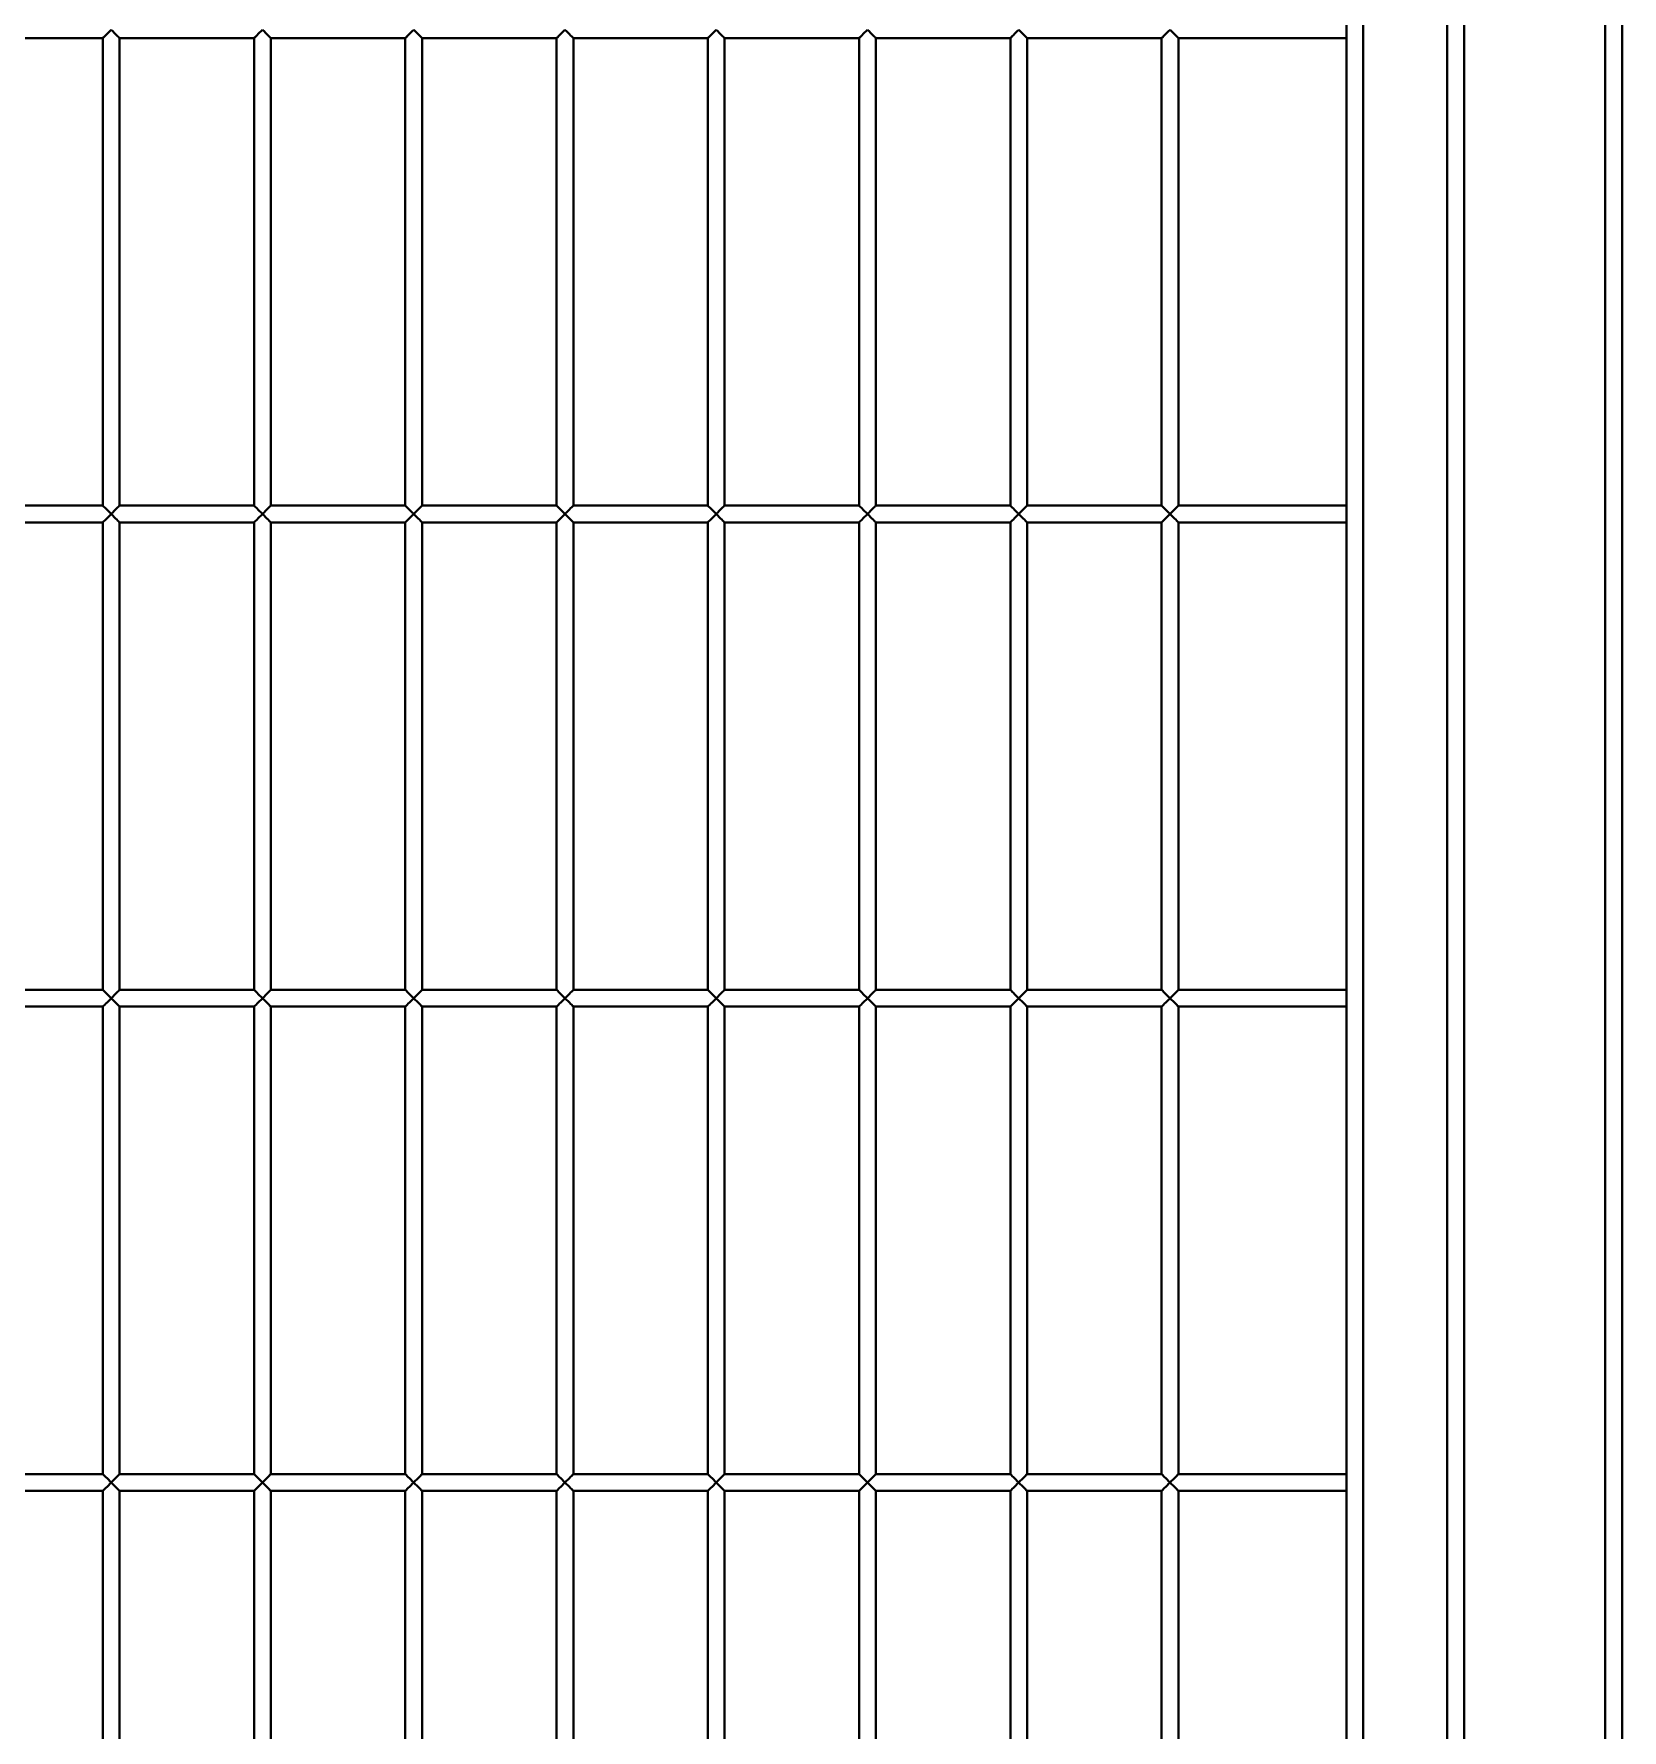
# Model space of a CAD drawing. Header units: millimetres. Extents: x 0 to 420, y 0 to 297.
# Drawn here: x 266.87 to 276.32, y 225.83 to 235.92 of the extents above; entities that cross this region are included whole.
import ezdxf

# ---------------------------------------------------------------- set-up
doc = ezdxf.new("R2010")
doc.units = ezdxf.units.MM

msp = doc.modelspace()

# ---------------------------------------------------------------- linework, layer by layer
at = {"color": 7, "linetype": 'Continuous', "lineweight": 40}
for p, q in [((276.2225, 215.8453), (276.2225, 255.8453)), ((276.3225, 255.8453), (276.3225, 215.8453)), ((275.3825, 253.8453), (275.3825, 217.8453)), ((275.2825, 217.9453), (275.2825, 253.7453)), ((274.7825, 253.2453), (274.7825, 218.4453)), ((274.6825, 218.5453), (274.6825, 253.1453)), ((266.4825, 235.8953), (267.2825, 235.8953)), ((267.2825, 235.8953), (267.2825, 233.1153)), ((267.3825, 233.1153), (267.3825, 235.8953)), ((267.3825, 235.8953), (268.1825, 235.8953)), ((268.1825, 235.8953), (268.1825, 233.1153)), ((268.2825, 233.1153), (268.2825, 235.8953)), ((268.2825, 235.8953), (269.0825, 235.8953)), ((269.0825, 235.8953), (269.0825, 233.1153)), ((269.1825, 233.1153), (269.1825, 235.8953)), ((269.1825, 235.8953), (269.9825, 235.8953)), ((269.9825, 235.8953), (269.9825, 233.1153)), ((270.0825, 233.1153), (270.0825, 235.8953)), ((270.0825, 235.8953), (270.8825, 235.8953)), ((270.8825, 235.8953), (270.8825, 233.1153)), ((270.9825, 233.1153), (270.9825, 235.8953)), ((270.9825, 235.8953), (271.7825, 235.8953)), ((271.7825, 235.8953), (271.7825, 233.1153)), ((271.8825, 233.1153), (271.8825, 235.8953)), ((271.8825, 235.8953), (272.6825, 235.8953)), ((272.6825, 235.8953), (272.6825, 233.1153)), ((272.7825, 233.1153), (272.7825, 235.8953)), ((272.7825, 235.8953), (273.5825, 235.8953)), ((273.5825, 235.8953), (273.5825, 233.1153)), ((273.6825, 235.8953), (274.6825, 235.8953)), ((273.6825, 233.1153), (273.6825, 235.8953)), ((267.2825, 233.1153), (266.4825, 233.1153)), ((268.1825, 233.1153), (267.3825, 233.1153)), ((269.0825, 233.1153), (268.2825, 233.1153)), ((269.9825, 233.1153), (269.1825, 233.1153)), ((270.8825, 233.1153), (270.0825, 233.1153)), ((271.7825, 233.1153), (270.9825, 233.1153)), ((272.6825, 233.1153), (271.8825, 233.1153)), ((273.5825, 233.1153), (272.7825, 233.1153)), ((274.6825, 233.1153), (273.6825, 233.1153)), ((266.4825, 233.0153), (267.2825, 233.0153)), ((267.2825, 233.0153), (267.2825, 230.2353)), ((267.3825, 230.2353), (267.3825, 233.0153)), ((267.3825, 233.0153), (268.1825, 233.0153)), ((268.1825, 233.0153), (268.1825, 230.2353)), ((268.2825, 230.2353), (268.2825, 233.0153)), ((268.2825, 233.0153), (269.0825, 233.0153)), ((269.0825, 233.0153), (269.0825, 230.2353)), ((269.1825, 230.2353), (269.1825, 233.0153)), ((269.1825, 233.0153), (269.9825, 233.0153)), ((269.9825, 233.0153), (269.9825, 230.2353)), ((270.0825, 230.2353), (270.0825, 233.0153)), ((270.0825, 233.0153), (270.8825, 233.0153)), ((270.8825, 233.0153), (270.8825, 230.2353)), ((270.9825, 230.2353), (270.9825, 233.0153)), ((270.9825, 233.0153), (271.7825, 233.0153)), ((271.7825, 233.0153), (271.7825, 230.2353)), ((271.8825, 230.2353), (271.8825, 233.0153)), ((271.8825, 233.0153), (272.6825, 233.0153)), ((272.6825, 233.0153), (272.6825, 230.2353)), ((272.7825, 230.2353), (272.7825, 233.0153)), ((272.7825, 233.0153), (273.5825, 233.0153)), ((273.5825, 233.0153), (273.5825, 230.2353)), ((273.6825, 233.0153), (274.6825, 233.0153)), ((273.6825, 230.2353), (273.6825, 233.0153)), ((267.2825, 230.2353), (266.4825, 230.2353)), ((268.1825, 230.2353), (267.3825, 230.2353)), ((269.0825, 230.2353), (268.2825, 230.2353)), ((269.9825, 230.2353), (269.1825, 230.2353)), ((270.8825, 230.2353), (270.0825, 230.2353)), ((271.7825, 230.2353), (270.9825, 230.2353)), ((272.6825, 230.2353), (271.8825, 230.2353)), ((273.5825, 230.2353), (272.7825, 230.2353)), ((274.6825, 230.2353), (273.6825, 230.2353)), ((266.4825, 230.1353), (267.2825, 230.1353)), ((267.2825, 230.1353), (267.2825, 227.3553)), ((267.3825, 227.3553), (267.3825, 230.1353)), ((267.3825, 230.1353), (268.1825, 230.1353)), ((268.1825, 230.1353), (268.1825, 227.3553)), ((268.2825, 227.3553), (268.2825, 230.1353)), ((268.2825, 230.1353), (269.0825, 230.1353)), ((269.0825, 230.1353), (269.0825, 227.3553)), ((269.1825, 227.3553), (269.1825, 230.1353)), ((269.1825, 230.1353), (269.9825, 230.1353)), ((269.9825, 230.1353), (269.9825, 227.3553)), ((270.0825, 227.3553), (270.0825, 230.1353)), ((270.0825, 230.1353), (270.8825, 230.1353)), ((270.8825, 230.1353), (270.8825, 227.3553)), ((270.9825, 227.3553), (270.9825, 230.1353)), ((270.9825, 230.1353), (271.7825, 230.1353)), ((271.7825, 230.1353), (271.7825, 227.3553)), ((271.8825, 227.3553), (271.8825, 230.1353)), ((271.8825, 230.1353), (272.6825, 230.1353)), ((272.6825, 230.1353), (272.6825, 227.3553)), ((272.7825, 227.3553), (272.7825, 230.1353)), ((272.7825, 230.1353), (273.5825, 230.1353)), ((273.5825, 230.1353), (273.5825, 227.3553)), ((273.6825, 230.1353), (274.6825, 230.1353)), ((273.6825, 227.3553), (273.6825, 230.1353)), ((267.2825, 227.3553), (266.4825, 227.3553)), ((268.1825, 227.3553), (267.3825, 227.3553)), ((269.0825, 227.3553), (268.2825, 227.3553)), ((269.9825, 227.3553), (269.1825, 227.3553)), ((270.8825, 227.3553), (270.0825, 227.3553)), ((271.7825, 227.3553), (270.9825, 227.3553)), ((272.6825, 227.3553), (271.8825, 227.3553)), ((273.5825, 227.3553), (272.7825, 227.3553)), ((274.6825, 227.3553), (273.6825, 227.3553)), ((266.4825, 227.2553), (267.2825, 227.2553)), ((267.2825, 227.2553), (267.2825, 224.4753)), ((267.3825, 224.4753), (267.3825, 227.2553)), ((267.3825, 227.2553), (268.1825, 227.2553)), ((268.1825, 227.2553), (268.1825, 224.4753)), ((268.2825, 224.4753), (268.2825, 227.2553)), ((268.2825, 227.2553), (269.0825, 227.2553)), ((269.0825, 227.2553), (269.0825, 224.4753)), ((269.1825, 224.4753), (269.1825, 227.2553)), ((269.1825, 227.2553), (269.9825, 227.2553)), ((269.9825, 227.2553), (269.9825, 224.4753)), ((270.0825, 224.4753), (270.0825, 227.2553)), ((270.0825, 227.2553), (270.8825, 227.2553)), ((270.8825, 227.2553), (270.8825, 224.4753)), ((270.9825, 224.4753), (270.9825, 227.2553)), ((270.9825, 227.2553), (271.7825, 227.2553)), ((271.7825, 227.2553), (271.7825, 224.4753)), ((271.8825, 224.4753), (271.8825, 227.2553)), ((271.8825, 227.2553), (272.6825, 227.2553)), ((272.6825, 227.2553), (272.6825, 224.4753)), ((272.7825, 224.4753), (272.7825, 227.2553)), ((272.7825, 227.2553), (273.5825, 227.2553)), ((273.5825, 227.2553), (273.5825, 224.4753)), ((273.6825, 227.2553), (274.6825, 227.2553)), ((273.6825, 224.4753), (273.6825, 227.2553))]:
    msp.add_line(p, q, dxfattribs=at)
at = {"color": 7, "linetype": 'Continuous', "lineweight": 40, "flags": 128}
for points in [[(267.3325, 235.9453), (267.3238, 235.9367), (267.3154, 235.9282), (267.3075, 235.9203), (267.3003, 235.9132), (267.2942, 235.907), (267.2892, 235.902), (267.2855, 235.8984), (267.2832, 235.8961), (267.2825, 235.8953)], [(267.3825, 235.8953), (267.3823, 235.8955), (267.3806, 235.8972), (267.3772, 235.9006), (267.3724, 235.9054), (267.3662, 235.9117), (267.3588, 235.919), (267.3505, 235.9273), (267.3417, 235.9361), (267.3325, 235.9453)], [(268.2325, 235.9453), (268.2238, 235.9367), (268.2154, 235.9282), (268.2075, 235.9203), (268.2003, 235.9132), (268.1942, 235.907), (268.1892, 235.902), (268.1855, 235.8984), (268.1832, 235.8961), (268.1825, 235.8953)], [(268.2825, 235.8953), (268.2823, 235.8955), (268.2806, 235.8972), (268.2772, 235.9006), (268.2724, 235.9054), (268.2662, 235.9117), (268.2588, 235.919), (268.2505, 235.9273), (268.2417, 235.9361), (268.2325, 235.9453)], [(269.1325, 235.9453), (269.1238, 235.9367), (269.1154, 235.9282), (269.1075, 235.9203), (269.1003, 235.9132), (269.0942, 235.907), (269.0892, 235.902), (269.0855, 235.8984), (269.0832, 235.8961), (269.0825, 235.8953)], [(269.1825, 235.8953), (269.1823, 235.8955), (269.1806, 235.8972), (269.1772, 235.9006), (269.1724, 235.9054), (269.1662, 235.9117), (269.1588, 235.919), (269.1505, 235.9273), (269.1417, 235.9361), (269.1325, 235.9453)], [(270.0325, 235.9453), (270.0238, 235.9367), (270.0154, 235.9282), (270.0075, 235.9203), (270.0003, 235.9132), (269.9942, 235.907), (269.9892, 235.902), (269.9855, 235.8984), (269.9832, 235.8961), (269.9825, 235.8953)], [(270.0825, 235.8953), (270.0823, 235.8955), (270.0806, 235.8972), (270.0772, 235.9006), (270.0724, 235.9054), (270.0662, 235.9117), (270.0588, 235.919), (270.0505, 235.9273), (270.0417, 235.9361), (270.0325, 235.9453)], [(270.9325, 235.9453), (270.9238, 235.9367), (270.9154, 235.9282), (270.9075, 235.9203), (270.9003, 235.9132), (270.8942, 235.907), (270.8892, 235.902), (270.8855, 235.8984), (270.8832, 235.8961), (270.8825, 235.8953)], [(270.9825, 235.8953), (270.9823, 235.8955), (270.9806, 235.8972), (270.9772, 235.9006), (270.9724, 235.9054), (270.9662, 235.9117), (270.9588, 235.919), (270.9505, 235.9273), (270.9417, 235.9361), (270.9325, 235.9453)], [(271.8325, 235.9453), (271.8238, 235.9367), (271.8154, 235.9282), (271.8075, 235.9203), (271.8003, 235.9132), (271.7942, 235.907), (271.7892, 235.902), (271.7855, 235.8984), (271.7832, 235.8961), (271.7825, 235.8953)], [(271.8825, 235.8953), (271.8823, 235.8955), (271.8806, 235.8972), (271.8772, 235.9006), (271.8724, 235.9054), (271.8662, 235.9117), (271.8588, 235.919), (271.8505, 235.9273), (271.8417, 235.9361), (271.8325, 235.9453)], [(272.7325, 235.9453), (272.7238, 235.9367), (272.7154, 235.9282), (272.7075, 235.9203), (272.7003, 235.9132), (272.6942, 235.907), (272.6892, 235.902), (272.6855, 235.8984), (272.6832, 235.8961), (272.6825, 235.8953)], [(272.7825, 235.8953), (272.7823, 235.8955), (272.7806, 235.8972), (272.7772, 235.9006), (272.7724, 235.9054), (272.7662, 235.9117), (272.7588, 235.919), (272.7505, 235.9273), (272.7417, 235.9361), (272.7325, 235.9453)], [(273.6325, 235.9453), (273.6238, 235.9367), (273.6154, 235.9282), (273.6075, 235.9203), (273.6003, 235.9132), (273.5942, 235.907), (273.5892, 235.902), (273.5855, 235.8984), (273.5832, 235.8961), (273.5825, 235.8953)], [(273.6825, 235.8953), (273.6823, 235.8955), (273.6806, 235.8972), (273.6772, 235.9006), (273.6724, 235.9054), (273.6662, 235.9117), (273.6588, 235.919), (273.6505, 235.9273), (273.6417, 235.9361), (273.6325, 235.9453)], [(267.2825, 233.1153), (267.2832, 233.1146), (267.2855, 233.1123), (267.2892, 233.1086), (267.2942, 233.1036), (267.3003, 233.0975), (267.3075, 233.0903), (267.3154, 233.0824), (267.3238, 233.074), (267.3325, 233.0653)], [(267.3325, 233.0653), (267.3238, 233.0567), (267.3154, 233.0482), (267.3075, 233.0403), (267.3003, 233.0332), (267.2942, 233.027), (267.2892, 233.022), (267.2855, 233.0184), (267.2832, 233.0161), (267.2825, 233.0153)], [(267.3325, 233.0653), (267.3417, 233.0745), (267.3505, 233.0834), (267.3588, 233.0917), (267.3662, 233.099), (267.3724, 233.1052), (267.3772, 233.1101), (267.3806, 233.1134), (267.3823, 233.1151), (267.3825, 233.1153)], [(267.3825, 233.0153), (267.3823, 233.0155), (267.3806, 233.0172), (267.3772, 233.0206), (267.3724, 233.0254), (267.3662, 233.0317), (267.3588, 233.039), (267.3505, 233.0473), (267.3417, 233.0561), (267.3325, 233.0653)], [(268.1825, 233.1153), (268.1832, 233.1146), (268.1855, 233.1123), (268.1892, 233.1086), (268.1942, 233.1036), (268.2003, 233.0975), (268.2075, 233.0903), (268.2154, 233.0824), (268.2238, 233.074), (268.2325, 233.0653)], [(268.2325, 233.0653), (268.2238, 233.0567), (268.2154, 233.0482), (268.2075, 233.0403), (268.2003, 233.0332), (268.1942, 233.027), (268.1892, 233.022), (268.1855, 233.0184), (268.1832, 233.0161), (268.1825, 233.0153)], [(268.2325, 233.0653), (268.2417, 233.0745), (268.2505, 233.0834), (268.2588, 233.0917), (268.2662, 233.099), (268.2724, 233.1052), (268.2772, 233.1101), (268.2806, 233.1134), (268.2823, 233.1151), (268.2825, 233.1153)], [(268.2825, 233.0153), (268.2823, 233.0155), (268.2806, 233.0172), (268.2772, 233.0206), (268.2724, 233.0254), (268.2662, 233.0317), (268.2588, 233.039), (268.2505, 233.0473), (268.2417, 233.0561), (268.2325, 233.0653)], [(269.0825, 233.1153), (269.0832, 233.1146), (269.0855, 233.1123), (269.0892, 233.1086), (269.0942, 233.1036), (269.1003, 233.0975), (269.1075, 233.0903), (269.1154, 233.0824), (269.1238, 233.074), (269.1325, 233.0653)], [(269.1325, 233.0653), (269.1238, 233.0567), (269.1154, 233.0482), (269.1075, 233.0403), (269.1003, 233.0332), (269.0942, 233.027), (269.0892, 233.022), (269.0855, 233.0184), (269.0832, 233.0161), (269.0825, 233.0153)], [(269.1325, 233.0653), (269.1417, 233.0745), (269.1505, 233.0834), (269.1588, 233.0917), (269.1662, 233.099), (269.1724, 233.1052), (269.1772, 233.1101), (269.1806, 233.1134), (269.1823, 233.1151), (269.1825, 233.1153)], [(269.1825, 233.0153), (269.1823, 233.0155), (269.1806, 233.0172), (269.1772, 233.0206), (269.1724, 233.0254), (269.1662, 233.0317), (269.1588, 233.039), (269.1505, 233.0473), (269.1417, 233.0561), (269.1325, 233.0653)], [(269.9825, 233.1153), (269.9832, 233.1146), (269.9855, 233.1123), (269.9892, 233.1086), (269.9942, 233.1036), (270.0003, 233.0975), (270.0075, 233.0903), (270.0154, 233.0824), (270.0238, 233.074), (270.0325, 233.0653)], [(270.0325, 233.0653), (270.0238, 233.0567), (270.0154, 233.0482), (270.0075, 233.0403), (270.0003, 233.0332), (269.9942, 233.027), (269.9892, 233.022), (269.9855, 233.0184), (269.9832, 233.0161), (269.9825, 233.0153)], [(270.0325, 233.0653), (270.0417, 233.0745), (270.0505, 233.0834), (270.0588, 233.0917), (270.0662, 233.099), (270.0724, 233.1052), (270.0772, 233.1101), (270.0806, 233.1134), (270.0823, 233.1151), (270.0825, 233.1153)], [(270.0825, 233.0153), (270.0823, 233.0155), (270.0806, 233.0172), (270.0772, 233.0206), (270.0724, 233.0254), (270.0662, 233.0317), (270.0588, 233.039), (270.0505, 233.0473), (270.0417, 233.0561), (270.0325, 233.0653)], [(270.8825, 233.1153), (270.8832, 233.1146), (270.8855, 233.1123), (270.8892, 233.1086), (270.8942, 233.1036), (270.9003, 233.0975), (270.9075, 233.0903), (270.9154, 233.0824), (270.9238, 233.074), (270.9325, 233.0653)], [(270.9325, 233.0653), (270.9238, 233.0567), (270.9154, 233.0482), (270.9075, 233.0403), (270.9003, 233.0332), (270.8942, 233.027), (270.8892, 233.022), (270.8855, 233.0184), (270.8832, 233.0161), (270.8825, 233.0153)], [(270.9325, 233.0653), (270.9417, 233.0745), (270.9505, 233.0834), (270.9588, 233.0917), (270.9662, 233.099), (270.9724, 233.1052), (270.9772, 233.1101), (270.9806, 233.1134), (270.9823, 233.1151), (270.9825, 233.1153)], [(270.9825, 233.0153), (270.9823, 233.0155), (270.9806, 233.0172), (270.9772, 233.0206), (270.9724, 233.0254), (270.9662, 233.0317), (270.9588, 233.039), (270.9505, 233.0473), (270.9417, 233.0561), (270.9325, 233.0653)], [(271.7825, 233.1153), (271.7832, 233.1146), (271.7855, 233.1123), (271.7892, 233.1086), (271.7942, 233.1036), (271.8003, 233.0975), (271.8075, 233.0903), (271.8154, 233.0824), (271.8238, 233.074), (271.8325, 233.0653)], [(271.8325, 233.0653), (271.8238, 233.0567), (271.8154, 233.0482), (271.8075, 233.0403), (271.8003, 233.0332), (271.7942, 233.027), (271.7892, 233.022), (271.7855, 233.0184), (271.7832, 233.0161), (271.7825, 233.0153)], [(271.8325, 233.0653), (271.8417, 233.0745), (271.8505, 233.0834), (271.8588, 233.0917), (271.8662, 233.099), (271.8724, 233.1052), (271.8772, 233.1101), (271.8806, 233.1134), (271.8823, 233.1151), (271.8825, 233.1153)], [(271.8825, 233.0153), (271.8823, 233.0155), (271.8806, 233.0172), (271.8772, 233.0206), (271.8724, 233.0254), (271.8662, 233.0317), (271.8588, 233.039), (271.8505, 233.0473), (271.8417, 233.0561), (271.8325, 233.0653)], [(272.6825, 233.1153), (272.6832, 233.1146), (272.6855, 233.1123), (272.6892, 233.1086), (272.6942, 233.1036), (272.7003, 233.0975), (272.7075, 233.0903), (272.7154, 233.0824), (272.7238, 233.074), (272.7325, 233.0653)], [(272.7325, 233.0653), (272.7238, 233.0567), (272.7154, 233.0482), (272.7075, 233.0403), (272.7003, 233.0332), (272.6942, 233.027), (272.6892, 233.022), (272.6855, 233.0184), (272.6832, 233.0161), (272.6825, 233.0153)], [(272.7325, 233.0653), (272.7417, 233.0745), (272.7505, 233.0834), (272.7588, 233.0917), (272.7662, 233.099), (272.7724, 233.1052), (272.7772, 233.1101), (272.7806, 233.1134), (272.7823, 233.1151), (272.7825, 233.1153)], [(272.7825, 233.0153), (272.7823, 233.0155), (272.7806, 233.0172), (272.7772, 233.0206), (272.7724, 233.0254), (272.7662, 233.0317), (272.7588, 233.039), (272.7505, 233.0473), (272.7417, 233.0561), (272.7325, 233.0653)], [(273.5825, 233.1153), (273.5832, 233.1146), (273.5855, 233.1123), (273.5892, 233.1086), (273.5942, 233.1036), (273.6003, 233.0975), (273.6075, 233.0903), (273.6154, 233.0824), (273.6238, 233.074), (273.6325, 233.0653)], [(273.6325, 233.0653), (273.6238, 233.0567), (273.6154, 233.0482), (273.6075, 233.0403), (273.6003, 233.0332), (273.5942, 233.027), (273.5892, 233.022), (273.5855, 233.0184), (273.5832, 233.0161), (273.5825, 233.0153)], [(273.6325, 233.0653), (273.6417, 233.0745), (273.6505, 233.0834), (273.6588, 233.0917), (273.6662, 233.099), (273.6724, 233.1052), (273.6772, 233.1101), (273.6806, 233.1134), (273.6823, 233.1151), (273.6825, 233.1153)], [(273.6825, 233.0153), (273.6823, 233.0155), (273.6806, 233.0172), (273.6772, 233.0206), (273.6724, 233.0254), (273.6662, 233.0317), (273.6588, 233.039), (273.6505, 233.0473), (273.6417, 233.0561), (273.6325, 233.0653)], [(267.2825, 230.2353), (267.2832, 230.2346), (267.2855, 230.2323), (267.2892, 230.2286), (267.2942, 230.2236), (267.3003, 230.2175), (267.3075, 230.2103), (267.3154, 230.2024), (267.3238, 230.194), (267.3325, 230.1853)], [(267.3325, 230.1853), (267.3417, 230.1945), (267.3505, 230.2034), (267.3588, 230.2117), (267.3662, 230.219), (267.3724, 230.2252), (267.3772, 230.2301), (267.3806, 230.2334), (267.3823, 230.2351), (267.3825, 230.2353)], [(268.1825, 230.2353), (268.1832, 230.2346), (268.1855, 230.2323), (268.1892, 230.2286), (268.1942, 230.2236), (268.2003, 230.2175), (268.2075, 230.2103), (268.2154, 230.2024), (268.2238, 230.194), (268.2325, 230.1853)], [(268.2325, 230.1853), (268.2417, 230.1945), (268.2505, 230.2034), (268.2588, 230.2117), (268.2662, 230.219), (268.2724, 230.2252), (268.2772, 230.2301), (268.2806, 230.2334), (268.2823, 230.2351), (268.2825, 230.2353)], [(269.0825, 230.2353), (269.0832, 230.2346), (269.0855, 230.2323), (269.0892, 230.2286), (269.0942, 230.2236), (269.1003, 230.2175), (269.1075, 230.2103), (269.1154, 230.2024), (269.1238, 230.194), (269.1325, 230.1853)], [(269.1325, 230.1853), (269.1417, 230.1945), (269.1505, 230.2034), (269.1588, 230.2117), (269.1662, 230.219), (269.1724, 230.2252), (269.1772, 230.2301), (269.1806, 230.2334), (269.1823, 230.2351), (269.1825, 230.2353)], [(269.9825, 230.2353), (269.9832, 230.2346), (269.9855, 230.2323), (269.9892, 230.2286), (269.9942, 230.2236), (270.0003, 230.2175), (270.0075, 230.2103), (270.0154, 230.2024), (270.0238, 230.194), (270.0325, 230.1853)], [(270.0325, 230.1853), (270.0417, 230.1945), (270.0505, 230.2034), (270.0588, 230.2117), (270.0662, 230.219), (270.0724, 230.2252), (270.0772, 230.2301), (270.0806, 230.2334), (270.0823, 230.2351), (270.0825, 230.2353)], [(270.8825, 230.2353), (270.8832, 230.2346), (270.8855, 230.2323), (270.8892, 230.2286), (270.8942, 230.2236), (270.9003, 230.2175), (270.9075, 230.2103), (270.9154, 230.2024), (270.9238, 230.194), (270.9325, 230.1853)], [(270.9325, 230.1853), (270.9417, 230.1945), (270.9505, 230.2034), (270.9588, 230.2117), (270.9662, 230.219), (270.9724, 230.2252), (270.9772, 230.2301), (270.9806, 230.2334), (270.9823, 230.2351), (270.9825, 230.2353)], [(271.7825, 230.2353), (271.7832, 230.2346), (271.7855, 230.2323), (271.7892, 230.2286), (271.7942, 230.2236), (271.8003, 230.2175), (271.8075, 230.2103), (271.8154, 230.2024), (271.8238, 230.194), (271.8325, 230.1853)], [(271.8325, 230.1853), (271.8417, 230.1945), (271.8505, 230.2034), (271.8588, 230.2117), (271.8662, 230.219), (271.8724, 230.2252), (271.8772, 230.2301), (271.8806, 230.2334), (271.8823, 230.2351), (271.8825, 230.2353)], [(272.6825, 230.2353), (272.6832, 230.2346), (272.6855, 230.2323), (272.6892, 230.2286), (272.6942, 230.2236), (272.7003, 230.2175), (272.7075, 230.2103), (272.7154, 230.2024), (272.7238, 230.194), (272.7325, 230.1853)], [(272.7325, 230.1853), (272.7417, 230.1945), (272.7505, 230.2034), (272.7588, 230.2117), (272.7662, 230.219), (272.7724, 230.2252), (272.7772, 230.2301), (272.7806, 230.2334), (272.7823, 230.2351), (272.7825, 230.2353)], [(273.5825, 230.2353), (273.5832, 230.2346), (273.5855, 230.2323), (273.5892, 230.2286), (273.5942, 230.2236), (273.6003, 230.2175), (273.6075, 230.2103), (273.6154, 230.2024), (273.6238, 230.194), (273.6325, 230.1853)], [(273.6325, 230.1853), (273.6417, 230.1945), (273.6505, 230.2034), (273.6588, 230.2117), (273.6662, 230.219), (273.6724, 230.2252), (273.6772, 230.2301), (273.6806, 230.2334), (273.6823, 230.2351), (273.6825, 230.2353)], [(267.3325, 230.1853), (267.3238, 230.1767), (267.3154, 230.1682), (267.3075, 230.1603), (267.3003, 230.1532), (267.2942, 230.147), (267.2892, 230.142), (267.2855, 230.1384), (267.2832, 230.1361), (267.2825, 230.1353)], [(267.3825, 230.1353), (267.3823, 230.1355), (267.3806, 230.1372), (267.3772, 230.1406), (267.3724, 230.1454), (267.3662, 230.1517), (267.3588, 230.159), (267.3505, 230.1673), (267.3417, 230.1761), (267.3325, 230.1853)], [(268.2325, 230.1853), (268.2238, 230.1767), (268.2154, 230.1682), (268.2075, 230.1603), (268.2003, 230.1532), (268.1942, 230.147), (268.1892, 230.142), (268.1855, 230.1384), (268.1832, 230.1361), (268.1825, 230.1353)], [(268.2825, 230.1353), (268.2823, 230.1355), (268.2806, 230.1372), (268.2772, 230.1406), (268.2724, 230.1454), (268.2662, 230.1517), (268.2588, 230.159), (268.2505, 230.1673), (268.2417, 230.1761), (268.2325, 230.1853)], [(269.1325, 230.1853), (269.1238, 230.1767), (269.1154, 230.1682), (269.1075, 230.1603), (269.1003, 230.1532), (269.0942, 230.147), (269.0892, 230.142), (269.0855, 230.1384), (269.0832, 230.1361), (269.0825, 230.1353)], [(269.1825, 230.1353), (269.1823, 230.1355), (269.1806, 230.1372), (269.1772, 230.1406), (269.1724, 230.1454), (269.1662, 230.1517), (269.1588, 230.159), (269.1505, 230.1673), (269.1417, 230.1761), (269.1325, 230.1853)], [(270.0325, 230.1853), (270.0238, 230.1767), (270.0154, 230.1682), (270.0075, 230.1603), (270.0003, 230.1532), (269.9942, 230.147), (269.9892, 230.142), (269.9855, 230.1384), (269.9832, 230.1361), (269.9825, 230.1353)], [(270.0825, 230.1353), (270.0823, 230.1355), (270.0806, 230.1372), (270.0772, 230.1406), (270.0724, 230.1454), (270.0662, 230.1517), (270.0588, 230.159), (270.0505, 230.1673), (270.0417, 230.1761), (270.0325, 230.1853)], [(270.9325, 230.1853), (270.9238, 230.1767), (270.9154, 230.1682), (270.9075, 230.1603), (270.9003, 230.1532), (270.8942, 230.147), (270.8892, 230.142), (270.8855, 230.1384), (270.8832, 230.1361), (270.8825, 230.1353)], [(270.9825, 230.1353), (270.9823, 230.1355), (270.9806, 230.1372), (270.9772, 230.1406), (270.9724, 230.1454), (270.9662, 230.1517), (270.9588, 230.159), (270.9505, 230.1673), (270.9417, 230.1761), (270.9325, 230.1853)], [(271.8325, 230.1853), (271.8238, 230.1767), (271.8154, 230.1682), (271.8075, 230.1603), (271.8003, 230.1532), (271.7942, 230.147), (271.7892, 230.142), (271.7855, 230.1384), (271.7832, 230.1361), (271.7825, 230.1353)], [(271.8825, 230.1353), (271.8823, 230.1355), (271.8806, 230.1372), (271.8772, 230.1406), (271.8724, 230.1454), (271.8662, 230.1517), (271.8588, 230.159), (271.8505, 230.1673), (271.8417, 230.1761), (271.8325, 230.1853)], [(272.7325, 230.1853), (272.7238, 230.1767), (272.7154, 230.1682), (272.7075, 230.1603), (272.7003, 230.1532), (272.6942, 230.147), (272.6892, 230.142), (272.6855, 230.1384), (272.6832, 230.1361), (272.6825, 230.1353)], [(272.7825, 230.1353), (272.7823, 230.1355), (272.7806, 230.1372), (272.7772, 230.1406), (272.7724, 230.1454), (272.7662, 230.1517), (272.7588, 230.159), (272.7505, 230.1673), (272.7417, 230.1761), (272.7325, 230.1853)], [(273.6325, 230.1853), (273.6238, 230.1767), (273.6154, 230.1682), (273.6075, 230.1603), (273.6003, 230.1532), (273.5942, 230.147), (273.5892, 230.142), (273.5855, 230.1384), (273.5832, 230.1361), (273.5825, 230.1353)], [(273.6825, 230.1353), (273.6823, 230.1355), (273.6806, 230.1372), (273.6772, 230.1406), (273.6724, 230.1454), (273.6662, 230.1517), (273.6588, 230.159), (273.6505, 230.1673), (273.6417, 230.1761), (273.6325, 230.1853)], [(267.2825, 227.3553), (267.2832, 227.3546), (267.2855, 227.3523), (267.2892, 227.3486), (267.2942, 227.3436), (267.3003, 227.3375), (267.3075, 227.3303), (267.3154, 227.3224), (267.3238, 227.314), (267.3325, 227.3053)], [(267.3325, 227.3053), (267.3238, 227.2967), (267.3154, 227.2882), (267.3075, 227.2803), (267.3003, 227.2732), (267.2942, 227.267), (267.2892, 227.262), (267.2855, 227.2584), (267.2832, 227.2561), (267.2825, 227.2553)], [(267.3325, 227.3053), (267.3417, 227.3145), (267.3505, 227.3234), (267.3588, 227.3317), (267.3662, 227.339), (267.3724, 227.3452), (267.3772, 227.3501), (267.3806, 227.3534), (267.3823, 227.3551), (267.3825, 227.3553)], [(267.3825, 227.2553), (267.3823, 227.2555), (267.3806, 227.2572), (267.3772, 227.2606), (267.3724, 227.2654), (267.3662, 227.2717), (267.3588, 227.279), (267.3505, 227.2873), (267.3417, 227.2961), (267.3325, 227.3053)], [(268.1825, 227.3553), (268.1832, 227.3546), (268.1855, 227.3523), (268.1892, 227.3486), (268.1942, 227.3436), (268.2003, 227.3375), (268.2075, 227.3303), (268.2154, 227.3224), (268.2238, 227.314), (268.2325, 227.3053)], [(268.2325, 227.3053), (268.2238, 227.2967), (268.2154, 227.2882), (268.2075, 227.2803), (268.2003, 227.2732), (268.1942, 227.267), (268.1892, 227.262), (268.1855, 227.2584), (268.1832, 227.2561), (268.1825, 227.2553)], [(268.2325, 227.3053), (268.2417, 227.3145), (268.2505, 227.3234), (268.2588, 227.3317), (268.2662, 227.339), (268.2724, 227.3452), (268.2772, 227.3501), (268.2806, 227.3534), (268.2823, 227.3551), (268.2825, 227.3553)], [(268.2825, 227.2553), (268.2823, 227.2555), (268.2806, 227.2572), (268.2772, 227.2606), (268.2724, 227.2654), (268.2662, 227.2717), (268.2588, 227.279), (268.2505, 227.2873), (268.2417, 227.2961), (268.2325, 227.3053)], [(269.0825, 227.3553), (269.0832, 227.3546), (269.0855, 227.3523), (269.0892, 227.3486), (269.0942, 227.3436), (269.1003, 227.3375), (269.1075, 227.3303), (269.1154, 227.3224), (269.1238, 227.314), (269.1325, 227.3053)], [(269.1325, 227.3053), (269.1238, 227.2967), (269.1154, 227.2882), (269.1075, 227.2803), (269.1003, 227.2732), (269.0942, 227.267), (269.0892, 227.262), (269.0855, 227.2584), (269.0832, 227.2561), (269.0825, 227.2553)], [(269.1325, 227.3053), (269.1417, 227.3145), (269.1505, 227.3234), (269.1588, 227.3317), (269.1662, 227.339), (269.1724, 227.3452), (269.1772, 227.3501), (269.1806, 227.3534), (269.1823, 227.3551), (269.1825, 227.3553)], [(269.1825, 227.2553), (269.1823, 227.2555), (269.1806, 227.2572), (269.1772, 227.2606), (269.1724, 227.2654), (269.1662, 227.2717), (269.1588, 227.279), (269.1505, 227.2873), (269.1417, 227.2961), (269.1325, 227.3053)], [(269.9825, 227.3553), (269.9832, 227.3546), (269.9855, 227.3523), (269.9892, 227.3486), (269.9942, 227.3436), (270.0003, 227.3375), (270.0075, 227.3303), (270.0154, 227.3224), (270.0238, 227.314), (270.0325, 227.3053)], [(270.0325, 227.3053), (270.0238, 227.2967), (270.0154, 227.2882), (270.0075, 227.2803), (270.0003, 227.2732), (269.9942, 227.267), (269.9892, 227.262), (269.9855, 227.2584), (269.9832, 227.2561), (269.9825, 227.2553)], [(270.0325, 227.3053), (270.0417, 227.3145), (270.0505, 227.3234), (270.0588, 227.3317), (270.0662, 227.339), (270.0724, 227.3452), (270.0772, 227.3501), (270.0806, 227.3534), (270.0823, 227.3551), (270.0825, 227.3553)], [(270.0825, 227.2553), (270.0823, 227.2555), (270.0806, 227.2572), (270.0772, 227.2606), (270.0724, 227.2654), (270.0662, 227.2717), (270.0588, 227.279), (270.0505, 227.2873), (270.0417, 227.2961), (270.0325, 227.3053)], [(270.8825, 227.3553), (270.8832, 227.3546), (270.8855, 227.3523), (270.8892, 227.3486), (270.8942, 227.3436), (270.9003, 227.3375), (270.9075, 227.3303), (270.9154, 227.3224), (270.9238, 227.314), (270.9325, 227.3053)], [(270.9325, 227.3053), (270.9238, 227.2967), (270.9154, 227.2882), (270.9075, 227.2803), (270.9003, 227.2732), (270.8942, 227.267), (270.8892, 227.262), (270.8855, 227.2584), (270.8832, 227.2561), (270.8825, 227.2553)], [(270.9325, 227.3053), (270.9417, 227.3145), (270.9505, 227.3234), (270.9588, 227.3317), (270.9662, 227.339), (270.9724, 227.3452), (270.9772, 227.3501), (270.9806, 227.3534), (270.9823, 227.3551), (270.9825, 227.3553)], [(270.9825, 227.2553), (270.9823, 227.2555), (270.9806, 227.2572), (270.9772, 227.2606), (270.9724, 227.2654), (270.9662, 227.2717), (270.9588, 227.279), (270.9505, 227.2873), (270.9417, 227.2961), (270.9325, 227.3053)], [(271.7825, 227.3553), (271.7832, 227.3546), (271.7855, 227.3523), (271.7892, 227.3486), (271.7942, 227.3436), (271.8003, 227.3375), (271.8075, 227.3303), (271.8154, 227.3224), (271.8238, 227.314), (271.8325, 227.3053)], [(271.8325, 227.3053), (271.8238, 227.2967), (271.8154, 227.2882), (271.8075, 227.2803), (271.8003, 227.2732), (271.7942, 227.267), (271.7892, 227.262), (271.7855, 227.2584), (271.7832, 227.2561), (271.7825, 227.2553)], [(271.8325, 227.3053), (271.8417, 227.3145), (271.8505, 227.3234), (271.8588, 227.3317), (271.8662, 227.339), (271.8724, 227.3452), (271.8772, 227.3501), (271.8806, 227.3534), (271.8823, 227.3551), (271.8825, 227.3553)], [(271.8825, 227.2553), (271.8823, 227.2555), (271.8806, 227.2572), (271.8772, 227.2606), (271.8724, 227.2654), (271.8662, 227.2717), (271.8588, 227.279), (271.8505, 227.2873), (271.8417, 227.2961), (271.8325, 227.3053)], [(272.6825, 227.3553), (272.6832, 227.3546), (272.6855, 227.3523), (272.6892, 227.3486), (272.6942, 227.3436), (272.7003, 227.3375), (272.7075, 227.3303), (272.7154, 227.3224), (272.7238, 227.314), (272.7325, 227.3053)], [(272.7325, 227.3053), (272.7238, 227.2967), (272.7154, 227.2882), (272.7075, 227.2803), (272.7003, 227.2732), (272.6942, 227.267), (272.6892, 227.262), (272.6855, 227.2584), (272.6832, 227.2561), (272.6825, 227.2553)], [(272.7325, 227.3053), (272.7417, 227.3145), (272.7505, 227.3234), (272.7588, 227.3317), (272.7662, 227.339), (272.7724, 227.3452), (272.7772, 227.3501), (272.7806, 227.3534), (272.7823, 227.3551), (272.7825, 227.3553)], [(272.7825, 227.2553), (272.7823, 227.2555), (272.7806, 227.2572), (272.7772, 227.2606), (272.7724, 227.2654), (272.7662, 227.2717), (272.7588, 227.279), (272.7505, 227.2873), (272.7417, 227.2961), (272.7325, 227.3053)], [(273.5825, 227.3553), (273.5832, 227.3546), (273.5855, 227.3523), (273.5892, 227.3486), (273.5942, 227.3436), (273.6003, 227.3375), (273.6075, 227.3303), (273.6154, 227.3224), (273.6238, 227.314), (273.6325, 227.3053)], [(273.6325, 227.3053), (273.6238, 227.2967), (273.6154, 227.2882), (273.6075, 227.2803), (273.6003, 227.2732), (273.5942, 227.267), (273.5892, 227.262), (273.5855, 227.2584), (273.5832, 227.2561), (273.5825, 227.2553)], [(273.6325, 227.3053), (273.6417, 227.3145), (273.6505, 227.3234), (273.6588, 227.3317), (273.6662, 227.339), (273.6724, 227.3452), (273.6772, 227.3501), (273.6806, 227.3534), (273.6823, 227.3551), (273.6825, 227.3553)], [(273.6825, 227.2553), (273.6823, 227.2555), (273.6806, 227.2572), (273.6772, 227.2606), (273.6724, 227.2654), (273.6662, 227.2717), (273.6588, 227.279), (273.6505, 227.2873), (273.6417, 227.2961), (273.6325, 227.3053)]]:
    msp.add_lwpolyline(points, dxfattribs=at)

doc.saveas('drawing.dxf')
